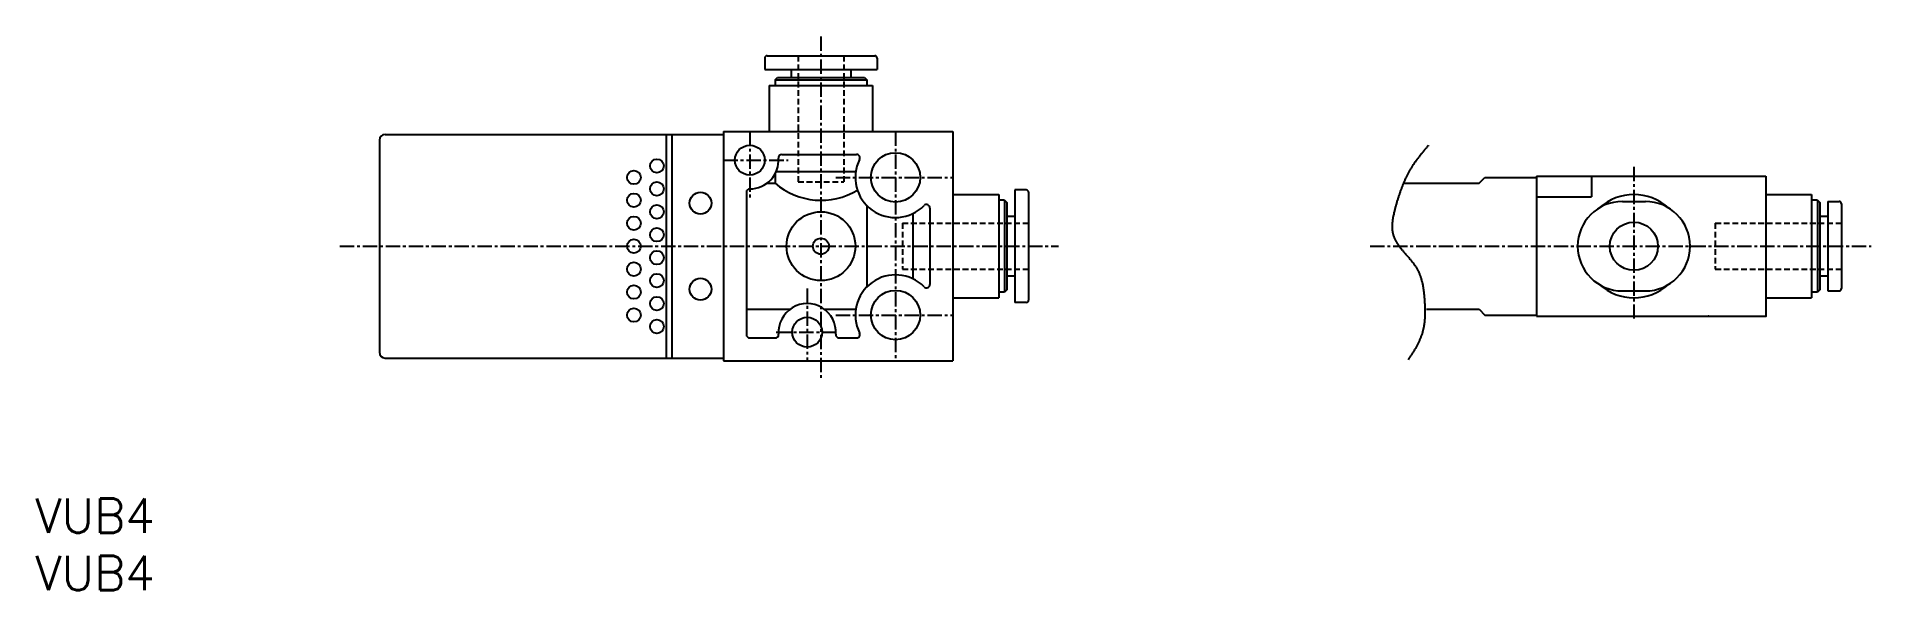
# Model space of a CAD drawing. Extents: x 0 to 160, y 0 to 48.
import ezdxf

# ---------------------------------------------------------------- set-up
doc = ezdxf.new("R2010")
doc.units = 0
doc.linetypes.add('CENTER', pattern=[2, 1.25, -0.25, 0.25, -0.25])
doc.linetypes.add('DASHED', pattern=[0.75, 0.5, -0.25])
doc.layers.get('0').update_dxf_attribs({"linetype": 'CONTINUOUS'})
doc.layers.add('CENTER', color=1, linetype='CENTER')
doc.styles.get("Standard").update_dxf_attribs({"font": 'txt.shx'})

# ---------------------------------------------------------------- blocks, each defined once
blk = doc.blocks.new('*U16')
at = {"color": 7, "linetype": 'CONTINUOUS'}
blk.add_text('VUB4', height=3, dxfattribs=at).set_placement((0, 0))
blk = doc.blocks.new('*U17')
at = {"color": 7, "linetype": 'CONTINUOUS'}
blk.add_text('VUB4', height=3, dxfattribs=at).set_placement((0, 5))

msp = doc.modelspace()

# ---------------------------------------------------------------- linework, layer by layer
at = {"color": 7, "linetype": 'CONTINUOUS'}
for p, q in [((63.6, 46.4), (63.6, 45.4)), ((63.8, 46.6), (73.2, 46.6)), ((73.4, 46.4), (73.4, 45.4)), ((63.6, 45.4), (73.4, 45.4)), ((65.9, 45.4), (65.9, 44.7)), ((71.1, 45.4), (71.1, 44.7)), ((64, 44), (64, 40)), ((64, 44), (73, 44)), ((64.5, 44.5), (64.7, 44.7)), ((64.5, 44.5), (64.5, 44)), ((64.5, 44.5), (72.5, 44.5)), ((64.7, 44.7), (72.3, 44.7)), ((72.3, 44.7), (72.5, 44.5)), ((72.5, 44.5), (72.5, 44)), ((73, 44), (73, 40)), ((60, 40), (80, 40)), ((60, 40), (60, 20)), ((80, 40), (80, 20)), ((30, 39.25), (30, 20.75)), ((30.5, 39.75), (60, 39.75)), ((55, 39.75), (55, 20.25)), ((55.5, 39.75), (55.5, 20.25)), ((65.09, 38), (71.6, 38)), ((63.8, 35.5), (64.5, 35.5)), ((64.5, 36.31), (64.5, 35.5)), ((64.59, 36.5), (71.54, 36.5)), ((119.28, 35.5), (125.87, 35.5)), ((125.87, 35.5), (126.37, 36)), ((126.37, 36), (130.87, 36)), ((130.87, 36.1), (130.87, 23.9)), ((130.87, 36.1), (150.87, 36.1)), ((135.67, 36.1), (135.67, 34.3)), ((150.87, 36.1), (150.87, 23.9)), ((62, 34.7), (62, 22.3)), ((80, 34.5), (84, 34.5)), ((84, 34.5), (84, 25.5)), ((84.5, 34), (84, 34)), ((84.5, 34), (84.7, 33.8)), ((84.5, 34), (84.5, 26)), ((84.7, 33.8), (84.7, 26.2)), ((85.4, 34.9), (85.4, 25.1)), ((86.4, 34.9), (85.4, 34.9)), ((86.6, 34.7), (86.6, 25.3)), ((130.87, 34.3), (135.67, 34.3)), ((138.37, 33.9), (140.37, 33.9)), ((150.87, 34.5), (154.87, 34.5)), ((154.87, 34.5), (154.87, 25.5)), ((155.37, 34), (154.87, 34)), ((155.37, 34), (155.37, 26)), ((155.37, 34), (155.57, 33.8)), ((155.57, 33.8), (155.57, 26.2)), ((156.27, 33.9), (156.27, 26.1)), ((156.27, 33.9), (157.27, 33.9)), ((157.47, 33.7), (157.47, 26.3)), ((72.5, 33.55), (72.5, 26.45)), ((76.5, 32.84), (76.5, 27.16)), ((78, 33.33), (78, 26.67)), ((85.4, 32.6), (84.7, 32.6)), ((156.27, 32.6), (155.57, 32.6)), ((85.4, 27.4), (84.7, 27.4)), ((156.27, 27.4), (155.57, 27.4)), ((84.5, 26), (84, 26)), ((84.7, 26.2), (84.5, 26)), ((138.37, 26.1), (140.37, 26.1)), ((155.37, 26), (154.87, 26)), ((155.57, 26.2), (155.37, 26)), ((156.27, 26.1), (157.27, 26.1)), ((62, 24.5), (65.8, 24.5)), ((68.8, 24.5), (71.54, 24.5)), ((80, 25.5), (84, 25.5)), ((86.4, 25.1), (85.4, 25.1)), ((121.3, 24.5), (125.87, 24.5)), ((125.87, 24.5), (126.37, 24)), ((126.37, 24), (130.87, 24)), ((150.87, 25.5), (154.87, 25.5)), ((130.87, 23.9), (150.87, 23.9)), ((62.3, 22), (64.51, 22)), ((70.09, 22), (71.6, 22)), ((30.5, 20.25), (60, 20.25)), ((60, 20), (80, 20))]:
    msp.add_line(p, q, dxfattribs=at)
at = {"color": 3, "linetype": 'DASHED'}
for p, q in [((66.5, 46.6), (66.5, 35.6)), ((70.5, 46.6), (70.5, 35.6)), ((66.5, 35.6), (70.5, 35.6)), ((75.6, 32), (86.6, 32)), ((75.6, 32), (75.6, 28)), ((146.47, 32), (146.47, 28)), ((146.47, 32), (157.47, 32)), ((75.6, 28), (86.6, 28)), ((146.47, 28), (157.47, 28))]:
    msp.add_line(p, q, dxfattribs=at)
at = {"color": 7}
msp.add_polyline3d([(121.47, 38.81, 0), (121.43, 38.76, 0), (121.39, 38.71, 0), (121.34, 38.66, 0), (121.3, 38.61, 0), (121.26, 38.56, 0), (121.22, 38.51, 0), (121.18, 38.46, 0), (121.13, 38.41, 0), (121.09, 38.36, 0), (121.05, 38.31, 0), (121.01, 38.26, 0), (120.97, 38.21, 0), (120.93, 38.16, 0), (120.89, 38.11, 0), (120.85, 38.06, 0), (120.81, 38.01, 0), (120.77, 37.96, 0), (120.72, 37.9, 0), (120.69, 37.85, 0), (120.65, 37.8, 0), (120.61, 37.75, 0), (120.57, 37.7, 0), (120.53, 37.65, 0), (120.49, 37.6, 0), (120.45, 37.55, 0), (120.41, 37.49, 0), (120.37, 37.44, 0), (120.34, 37.39, 0), (120.3, 37.34, 0), (120.26, 37.29, 0), (120.22, 37.23, 0), (120.19, 37.18, 0), (120.15, 37.13, 0), (120.12, 37.08, 0), (120.08, 37.02, 0), (120.05, 36.97, 0), (120.01, 36.92, 0), (119.98, 36.86, 0), (119.95, 36.81, 0), (119.91, 36.75, 0), (119.88, 36.7, 0), (119.85, 36.65, 0), (119.82, 36.59, 0), (119.78, 36.54, 0), (119.75, 36.48, 0), (119.72, 36.42, 0), (119.69, 36.37, 0), (119.66, 36.31, 0), (119.63, 36.26, 0), (119.61, 36.2, 0), (119.58, 36.14, 0), (119.55, 36.09, 0), (119.52, 36.03, 0), (119.49, 35.97, 0), (119.47, 35.92, 0), (119.44, 35.86, 0), (119.41, 35.8, 0), (119.39, 35.74, 0), (119.36, 35.69, 0), (119.34, 35.63, 0), (119.31, 35.57, 0), (119.29, 35.51, 0), (119.26, 35.45, 0), (119.24, 35.39, 0), (119.21, 35.33, 0), (119.19, 35.27, 0), (119.17, 35.21, 0), (119.14, 35.15, 0), (119.12, 35.09, 0), (119.1, 35.03, 0), (119.08, 34.97, 0), (119.05, 34.91, 0), (119.03, 34.85, 0), (119.01, 34.79, 0), (118.99, 34.73, 0), (118.97, 34.66, 0), (118.95, 34.6, 0), (118.93, 34.54, 0), (118.91, 34.48, 0), (118.89, 34.41, 0), (118.86, 34.35, 0), (118.84, 34.29, 0), (118.82, 34.23, 0), (118.8, 34.16, 0), (118.78, 34.1, 0), (118.76, 34.03, 0), (118.75, 33.97, 0), (118.72, 33.91, 0), (118.71, 33.84, 0), (118.69, 33.78, 0), (118.67, 33.71, 0), (118.65, 33.65, 0), (118.63, 33.58, 0), (118.61, 33.52, 0), (118.59, 33.45, 0), (118.57, 33.38, 0), (118.56, 33.32, 0), (118.54, 33.25, 0), (118.52, 33.19, 0), (118.5, 33.12, 0), (118.49, 33.05, 0), (118.47, 32.99, 0), (118.45, 32.92, 0), (118.44, 32.85, 0), (118.43, 32.79, 0), (118.41, 32.72, 0), (118.4, 32.66, 0), (118.39, 32.59, 0), (118.37, 32.52, 0), (118.36, 32.46, 0), (118.35, 32.39, 0), (118.34, 32.33, 0), (118.33, 32.26, 0), (118.33, 32.2, 0), (118.32, 32.13, 0), (118.31, 32.07, 0), (118.31, 32, 0), (118.3, 31.94, 0), (118.3, 31.87, 0), (118.3, 31.81, 0), (118.3, 31.74, 0), (118.3, 31.68, 0), (118.3, 31.62, 0), (118.3, 31.55, 0), (118.3, 31.49, 0), (118.31, 31.43, 0), (118.31, 31.37, 0), (118.32, 31.31, 0), (118.33, 31.25, 0), (118.34, 31.19, 0), (118.35, 31.13, 0), (118.37, 31.07, 0), (118.38, 31.01, 0), (118.4, 30.95, 0), (118.42, 30.89, 0), (118.44, 30.83, 0), (118.46, 30.78, 0), (118.48, 30.72, 0), (118.5, 30.66, 0), (118.53, 30.61, 0), (118.56, 30.55, 0), (118.58, 30.5, 0), (118.61, 30.45, 0), (118.64, 30.39, 0), (118.67, 30.34, 0), (118.71, 30.28, 0), (118.74, 30.23, 0), (118.78, 30.18, 0), (118.81, 30.13, 0), (118.85, 30.07, 0), (118.89, 30.02, 0), (118.92, 29.97, 0), (118.96, 29.92, 0), (119, 29.87, 0), (119.04, 29.82, 0), (119.08, 29.77, 0), (119.12, 29.72, 0), (119.17, 29.67, 0), (119.21, 29.62, 0), (119.25, 29.57, 0), (119.3, 29.51, 0), (119.34, 29.46, 0), (119.38, 29.41, 0), (119.43, 29.36, 0), (119.47, 29.31, 0), (119.52, 29.26, 0), (119.56, 29.21, 0), (119.6, 29.16, 0), (119.65, 29.11, 0), (119.69, 29.06, 0), (119.74, 29.01, 0), (119.78, 28.96, 0), (119.82, 28.91, 0), (119.87, 28.86, 0), (119.91, 28.81, 0), (119.95, 28.76, 0), (119.99, 28.71, 0), (120.03, 28.65, 0), (120.08, 28.6, 0), (120.12, 28.55, 0), (120.16, 28.5, 0), (120.19, 28.44, 0), (120.23, 28.39, 0), (120.27, 28.34, 0), (120.31, 28.28, 0), (120.34, 28.23, 0), (120.38, 28.17, 0), (120.41, 28.12, 0), (120.44, 28.06, 0), (120.48, 28.01, 0), (120.51, 27.95, 0), (120.54, 27.89, 0), (120.57, 27.83, 0), (120.59, 27.78, 0), (120.62, 27.72, 0), (120.65, 27.66, 0), (120.67, 27.6, 0), (120.69, 27.54, 0), (120.72, 27.48, 0), (120.74, 27.42, 0), (120.76, 27.36, 0), (120.78, 27.3, 0), (120.8, 27.24, 0), (120.82, 27.18, 0), (120.84, 27.12, 0), (120.86, 27.05, 0), (120.87, 26.99, 0), (120.89, 26.93, 0), (120.9, 26.87, 0), (120.92, 26.8, 0), (120.93, 26.74, 0), (120.94, 26.68, 0), (120.96, 26.61, 0), (120.97, 26.55, 0), (120.98, 26.48, 0), (120.99, 26.42, 0), (121, 26.35, 0), (121.01, 26.29, 0), (121.02, 26.22, 0), (121.03, 26.16, 0), (121.04, 26.09, 0), (121.05, 26.03, 0), (121.06, 25.96, 0), (121.06, 25.9, 0), (121.07, 25.83, 0), (121.08, 25.77, 0), (121.08, 25.7, 0), (121.09, 25.64, 0), (121.09, 25.57, 0), (121.1, 25.5, 0), (121.11, 25.44, 0), (121.11, 25.37, 0), (121.11, 25.31, 0), (121.12, 25.24, 0), (121.12, 25.17, 0), (121.13, 25.11, 0), (121.13, 25.04, 0), (121.14, 24.98, 0), (121.14, 24.91, 0), (121.14, 24.84, 0), (121.14, 24.78, 0), (121.15, 24.71, 0), (121.15, 24.65, 0), (121.15, 24.58, 0), (121.15, 24.52, 0), (121.16, 24.45, 0), (121.16, 24.38, 0), (121.16, 24.32, 0), (121.16, 24.25, 0), (121.16, 24.19, 0), (121.16, 24.12, 0), (121.15, 24.06, 0), (121.15, 23.99, 0), (121.15, 23.93, 0), (121.15, 23.86, 0), (121.14, 23.8, 0), (121.14, 23.74, 0), (121.14, 23.67, 0), (121.13, 23.61, 0), (121.13, 23.54, 0), (121.12, 23.48, 0), (121.11, 23.42, 0), (121.11, 23.35, 0), (121.1, 23.29, 0), (121.09, 23.23, 0), (121.08, 23.16, 0), (121.07, 23.1, 0), (121.06, 23.04, 0), (121.05, 22.98, 0), (121.04, 22.91, 0), (121.03, 22.85, 0), (121.01, 22.79, 0), (121, 22.73, 0), (120.98, 22.67, 0), (120.97, 22.61, 0), (120.95, 22.55, 0), (120.93, 22.48, 0), (120.91, 22.42, 0), (120.9, 22.36, 0), (120.88, 22.3, 0), (120.86, 22.24, 0), (120.83, 22.19, 0), (120.81, 22.13, 0), (120.79, 22.07, 0), (120.77, 22.01, 0), (120.74, 21.95, 0), (120.72, 21.89, 0), (120.69, 21.83, 0), (120.67, 21.78, 0), (120.64, 21.72, 0), (120.62, 21.66, 0), (120.59, 21.6, 0), (120.56, 21.55, 0), (120.53, 21.49, 0), (120.5, 21.43, 0), (120.47, 21.37, 0), (120.44, 21.32, 0), (120.41, 21.26, 0), (120.38, 21.2, 0), (120.35, 21.15, 0), (120.32, 21.09, 0), (120.29, 21.04, 0), (120.25, 20.98, 0), (120.22, 20.92, 0), (120.19, 20.87, 0), (120.15, 20.81, 0), (120.12, 20.76, 0), (120.08, 20.7, 0), (120.05, 20.65, 0), (120.01, 20.59, 0), (119.98, 20.54, 0), (119.94, 20.48, 0), (119.91, 20.43, 0), (119.87, 20.37, 0), (119.83, 20.32, 0), (119.79, 20.26, 0), (119.76, 20.21, 0), (119.72, 20.16, 0), (119.68, 20.1, 0)], dxfattribs=at)
at = {"color": 7, "linetype": 'CONTINUOUS'}
for centre, radius in [((62.3, 37.5), 1.3), ((54.2, 37), 0.6), ((75, 36), 2.15), ((52.2, 36), 0.6), ((54.2, 35), 0.6), ((52.2, 34), 0.6), ((54.2, 33), 0.6), ((58, 33.75), 0.95), ((52.2, 32), 0.6), ((68.5, 30), 3), ((139.37, 30), 2.1), ((52.2, 30), 0.6), ((54.2, 31), 0.6), ((68.5, 30), 0.7), ((54.2, 29), 0.6), ((52.2, 28), 0.6), ((54.2, 27), 0.6), ((58, 26.25), 0.95), ((52.2, 26), 0.6), ((54.2, 25), 0.6), ((75, 24), 2.15), ((52.2, 24), 0.6), ((54.2, 23), 0.6), ((67.3, 22.5), 1.3)]:
    msp.add_circle(centre, radius, dxfattribs=at)
for centre, radius, start, end in [((63.8, 46.4), 0.2, 90, 180), ((73.2, 46.4), 0.2, 0, 90), ((30.5, 39.25), 0.5, 90, 180), ((62.3, 37.5), 2.5, 269.9999, 4.0961), ((65.09, 37.7), 0.3, 90, 184.096), ((75, 36), 3.5, 153.425, 315.2778), ((71.6, 37.7), 0.3, 333.425, 90), ((68.5, 40.08), 6.08, 228.8879, 301.5), ((62.3, 34.7), 0.3, 90, 180), ((77.7, 33.33), 0.3, 0, 135.2777), ((86.4, 34.7), 0.2, 0, 90), ((138.37, 30), 3.9, 90, 270), ((139.37, 30), 4.5, 47.8471, 132.1529), ((140.37, 30), 3.9, 270, 90), ((157.27, 33.7), 0.2, 0, 90), ((75, 24), 3.5, 44.7222, 206.575), ((77.7, 26.67), 0.3, 224.7223, 0), ((139.37, 30), 4.5, 227.8471, 312.1529), ((157.27, 26.3), 0.2, 270, 0), ((67.3, 22.5), 2.5, 355.904, 184.096), ((86.4, 25.3), 0.2, 270, 0), ((71.6, 22.3), 0.3, 270, 26.575), ((62.3, 22.3), 0.3, 180, 270), ((64.51, 22.3), 0.3, 270, 4.0961), ((70.09, 22.3), 0.3, 175.904, 270), ((30.5, 20.75), 0.5, 180, 270)]:
    msp.add_arc(centre, radius, start, end, dxfattribs=at)
for p in [(80, 24), (145.87, 23.9), (150.87, 23.9)]:
    msp.add_point(p, dxfattribs=at)
at = {"layer": 'CENTER', "color": 1, "linetype": 'CENTER'}
for p, q in [((68.5, 48.27), (68.5, 18.39)), ((62.3, 40), (62.3, 34.03)), ((75, 40), (75, 20)), ((60, 37.5), (65.65, 37.5)), ((139.37, 36.92), (139.37, 23.71)), ((69.79, 36), (80, 36)), ((26.56, 30), (89.21, 30)), ((116.38, 30), (160.07, 30)), ((116.38, 30), (160.07, 30)), ((67.3, 26.3), (67.3, 20)), ((69.79, 24), (80, 24)), ((64.61, 22.5), (69.97, 22.5))]:
    msp.add_line(p, q, dxfattribs=at)

# ---------------------------------------------------------------- block references
at = {"color": 7, "linetype": 'CONTINUOUS'}
for name in ['*U17', '*U16']:
    msp.add_blockref(name, (0, 0), dxfattribs=at)

doc.saveas('drawing.dxf')
